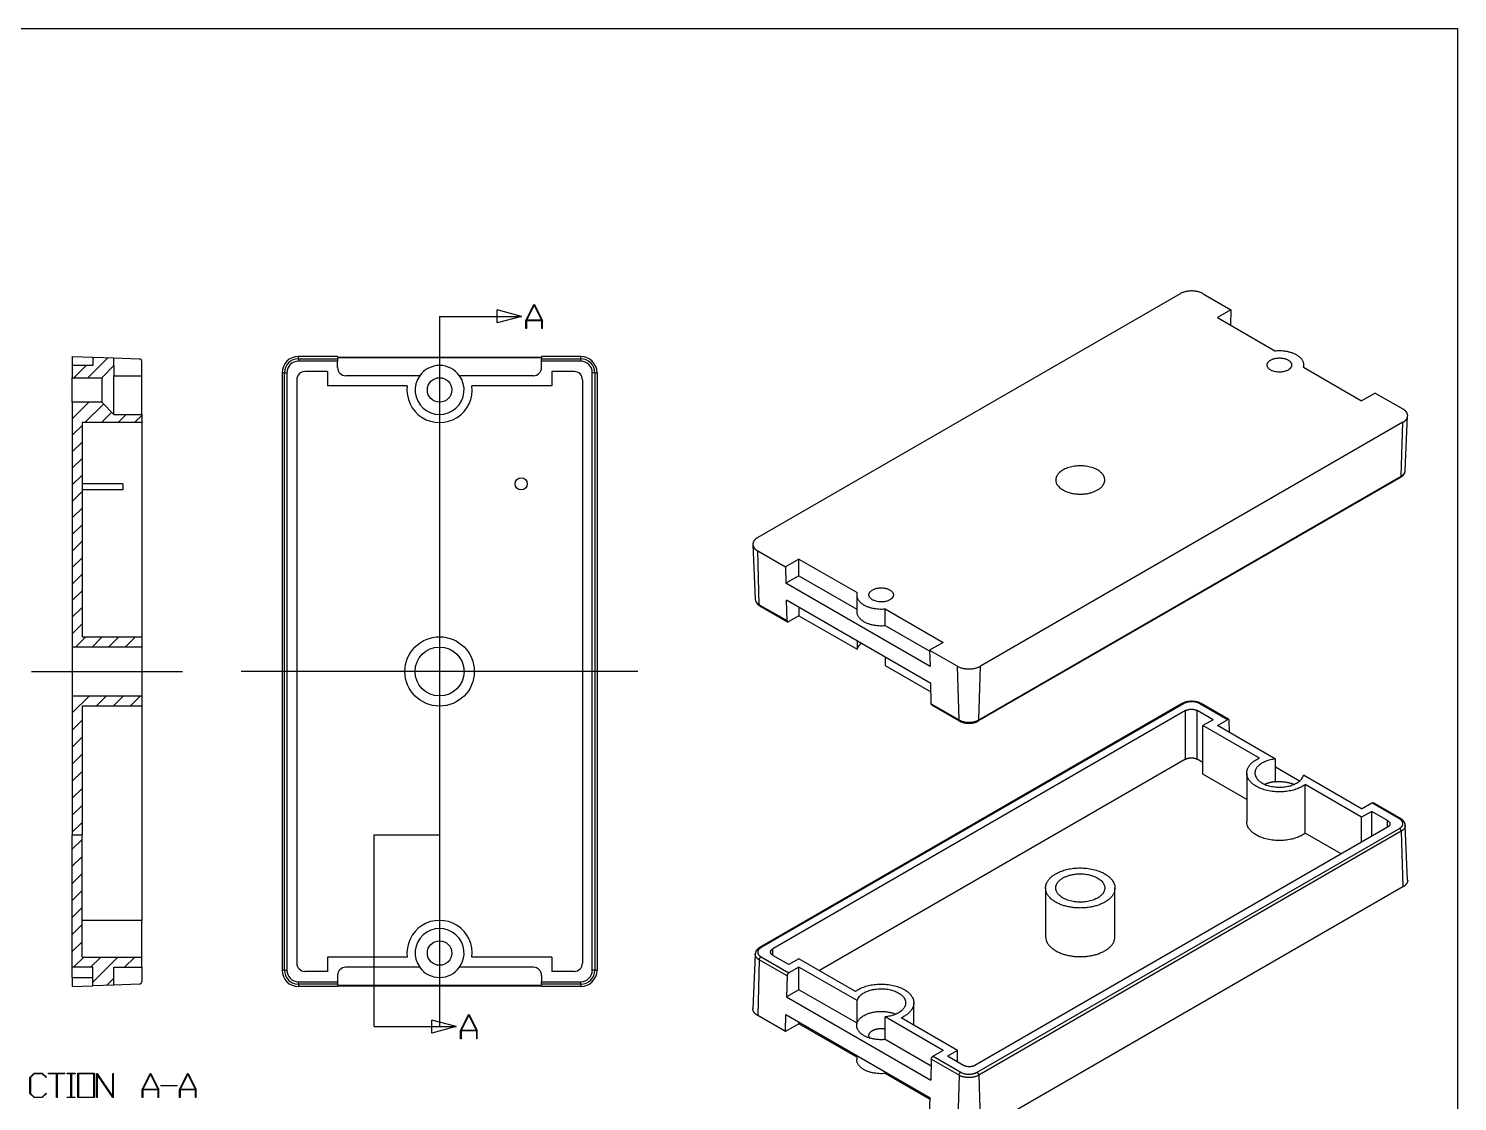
# Model space of a CAD drawing. Extents: x -440 to 140, y -99 to 99.
# Drawn here: x -335.4 to -160.3, y -32.7 to 98.8 of the extents above; entities that cross this region are included whole.
import ezdxf

# ---------------------------------------------------------------- set-up
doc = ezdxf.new("R2010")
doc.units = 0
doc.header["$MEASUREMENT"] = 0
doc.linetypes.add('dashed', pattern=[0])
doc.linetypes.add('solid', pattern=[0])
doc.layers.add('254', color=7, linetype='solid')

msp = doc.modelspace()

# ---------------------------------------------------------------- linework, layer by layer
at = {"layer": '254', "color": 0, "linetype": 'solid'}
for p, q in [((-439.7088, 98.784), (-160.2912, 98.784)), ((-160.2912, 98.784), (-160.2912, -98.784))]:
    msp.add_line(p, q, dxfattribs=at)
at = {"layer": '254', "color": 1, "linetype": 'solid'}
for p, q in [((-274.42877, 63.01796), (-273.44525, 64.98368)), ((-273.40546, 64.90938), (-274.34261, 63.03507)), ((-273.44525, 64.98368), (-273.36568, 64.98368)), ((-272.46831, 63.03507), (-273.40546, 64.90938)), ((-273.36568, 64.98368), (-272.38216, 63.01796)), ((-285, 63.5127), (-274.96024, 63.5127)), ((-277.96024, 62.70885), (-277.96024, 64.31654)), ((-274.96024, 63.5127), (-277.96024, 64.31654)), ((-274.96024, 63.5127), (-277.96024, 62.70885)), ((-272.46831, 63.03507), (-274.34261, 63.03507)), ((-274.42877, 62.02654), (-274.42877, 63.01796)), ((-274.35578, 62.02654), (-274.42877, 62.02654)), ((-272.45515, 62.97817), (-274.35578, 62.97817)), ((-274.35578, 62.97817), (-274.35578, 62.02654)), ((-272.45515, 62.02654), (-272.45515, 62.97817)), ((-272.38216, 62.02654), (-272.45515, 62.02654)), ((-272.38216, 62.02654), (-272.38216, 63.01796)), ((-285.96024, -24.31655), (-285.96024, -22.70885)), ((-282.96024, -23.5127), (-285.96024, -22.70885)), ((-282.42877, -24.00744), (-281.44525, -22.04171)), ((-281.40546, -22.11602), (-282.34261, -23.99032)), ((-281.44525, -22.04171), (-281.36568, -22.04171)), ((-280.46831, -23.99032), (-281.40546, -22.11602)), ((-281.36568, -22.04171), (-280.38216, -24.00744)), ((-293, -23.5127), (-282.96024, -23.5127)), ((-282.96024, -23.5127), (-285.96024, -24.31655)), ((-282.42877, -24.99886), (-282.42877, -24.00744)), ((-280.45515, -24.04722), (-282.35578, -24.04722)), ((-282.35578, -24.04722), (-282.35578, -24.99886)), ((-280.46831, -23.99032), (-282.34261, -23.99032)), ((-280.45515, -24.99886), (-280.45515, -24.04722)), ((-280.38216, -24.99886), (-280.38216, -24.00744)), ((-282.35578, -24.99886), (-282.42877, -24.99886)), ((-280.38216, -24.99886), (-280.45515, -24.99886)), ((-335.20642, -29.73483), (-334.69214, -29.22317)), ((-335.20642, -31.72761), (-335.20642, -29.73483)), ((-334.66157, -29.29441), (-335.13344, -29.76496)), ((-334.69214, -29.22317), (-333.6741, -29.22317)), ((-333.70598, -29.29441), (-334.66157, -29.29441)), ((-333.21276, -29.77286), (-333.70598, -29.29441)), ((-333.6741, -29.22317), (-333.1664, -29.72693)), ((-333.1664, -29.72693), (-333.21276, -29.77286)), ((-332.89916, -29.29484), (-332.89916, -29.22317)), ((-332.89916, -29.22317), (-330.92554, -29.22317)), ((-331.94884, -29.29484), (-332.89916, -29.29484)), ((-331.94884, -32.22317), (-331.94884, -29.29484)), ((-330.92554, -29.29484), (-331.87585, -29.29484)), ((-331.87585, -29.29484), (-331.87585, -32.22317)), ((-330.92554, -29.29484), (-330.92554, -29.22317)), ((-330.62773, -29.29441), (-330.62773, -29.22317)), ((-330.62773, -29.22317), (-329.64026, -29.22317)), ((-330.16245, -29.29441), (-330.62773, -29.29441)), ((-330.16245, -32.16671), (-330.16245, -29.29441)), ((-329.64026, -29.29441), (-330.10554, -29.29441)), ((-330.10554, -29.29441), (-330.10554, -32.16671)), ((-329.64026, -29.22317), (-329.64026, -29.29441)), ((-329.33499, -32.22317), (-329.33499, -29.22317)), ((-329.33499, -29.22317), (-327.28838, -29.22317)), ((-327.36137, -29.29792), (-329.26201, -29.29792)), ((-329.26201, -29.29792), (-329.26201, -32.20079)), ((-327.36137, -32.20079), (-327.36137, -29.29792)), ((-327.28838, -32.22317), (-327.28838, -29.22317)), ((-327.02071, -29.28212), (-326.94377, -29.26603)), ((-327.02071, -32.22317), (-327.02071, -29.28212)), ((-325.04972, -32.22317), (-326.94772, -29.37617)), ((-326.94772, -29.37617), (-326.94772, -32.22317)), ((-326.94377, -29.26603), (-325.04709, -32.12254)), ((-325.04709, -32.12254), (-325.04709, -29.26603)), ((-325.04709, -29.26603), (-324.9741, -29.26603)), ((-324.9741, -32.22317), (-324.9741, -29.26603)), ((-321.44928, -31.23175), (-320.46576, -29.26603)), ((-320.42597, -29.34033), (-321.36313, -31.21464)), ((-320.46576, -29.26603), (-320.38619, -29.26603)), ((-319.48882, -31.21464), (-320.42597, -29.34033)), ((-320.38619, -29.26603), (-319.40267, -31.23175)), ((-316.86357, -31.23175), (-315.88005, -29.26603)), ((-315.84026, -29.34033), (-316.77741, -31.21464)), ((-315.88005, -29.26603), (-315.80048, -29.26603)), ((-314.90311, -31.21464), (-315.84026, -29.34033)), ((-315.80048, -29.26603), (-314.81696, -31.23175)), ((-335.13344, -29.76496), (-335.13344, -31.69748)), ((-321.44928, -32.22317), (-321.44928, -31.23175)), ((-319.47566, -31.27154), (-321.37629, -31.27154)), ((-321.37629, -31.27154), (-321.37629, -32.22317)), ((-319.48882, -31.21464), (-321.36313, -31.21464)), ((-319.47566, -32.22317), (-319.47566, -31.27154)), ((-319.40267, -32.22317), (-319.40267, -31.23175)), ((-319.14202, -30.76603), (-319.14202, -30.72317)), ((-319.14202, -30.72317), (-317.16839, -30.72317)), ((-317.16839, -30.76603), (-319.14202, -30.76603)), ((-317.16839, -30.76603), (-317.16839, -30.72317)), ((-316.86357, -32.22317), (-316.86357, -31.23175)), ((-314.88994, -31.27154), (-316.79058, -31.27154)), ((-316.79058, -31.27154), (-316.79058, -32.22317)), ((-314.90311, -31.21464), (-316.77741, -31.21464)), ((-314.88994, -32.22317), (-314.88994, -31.27154)), ((-314.81696, -32.22317), (-314.81696, -31.23175)), ((-334.69214, -32.22317), (-335.20642, -31.72761)), ((-335.13344, -31.69748), (-334.66157, -32.16671)), ((-333.6741, -32.22317), (-334.69214, -32.22317)), ((-334.66157, -32.16671), (-333.70598, -32.16671)), ((-333.70598, -32.16671), (-333.21276, -31.68958)), ((-333.1664, -31.73551), (-333.6741, -32.22317)), ((-333.1664, -31.73551), (-333.21276, -31.68958)), ((-331.87585, -32.22317), (-331.94884, -32.22317)), ((-330.62773, -32.22317), (-330.62773, -32.16671)), ((-330.62773, -32.16671), (-330.16245, -32.16671)), ((-329.64026, -32.22317), (-330.62773, -32.22317)), ((-330.10554, -32.16671), (-329.64026, -32.16671)), ((-329.64026, -32.22317), (-329.64026, -32.16671)), ((-327.28838, -32.22317), (-329.33499, -32.22317)), ((-327.36137, -32.20079), (-329.26201, -32.20079)), ((-326.94772, -32.22317), (-327.02071, -32.22317)), ((-324.9741, -32.22317), (-325.04972, -32.22317)), ((-321.37629, -32.22317), (-321.44928, -32.22317)), ((-319.40267, -32.22317), (-319.47566, -32.22317)), ((-316.79058, -32.22317), (-316.86357, -32.22317)), ((-314.81696, -32.22317), (-314.88994, -32.22317))]:
    msp.add_line(p, q, dxfattribs=at)
at = {"layer": '254', "color": 3, "linetype": 'solid'}
for p, q in [((-194.26705, 66.29119), (-246.02727, 36.40742)), ((-191.43863, 66.29119), (-188.04451, 64.3316)), ((-188.04451, 64.3316), (-189.70621, 63.37221)), ((-189.70621, 63.37221), (-182.59039, 59.26389)), ((-188.04451, 64.3316), (-188.10058, 62.4452)), ((-330, 58.6), (-330, 57.5)), ((-330, 58.6), (-327.5, 58.5127)), ((-327.5, 58.5127), (-327.5, 57.5)), ((-327.5, 58.5127), (-324.9, 58.4219)), ((-324.9, 58.4219), (-321.78953, 58.31328)), ((-324.9, 57.5), (-324.9, 58.4219)), ((-321.5, 56.25), (-321.5, 58.01347)), ((-297.5, 58.6), (-302.3, 58.6)), ((-302.3, 58.31328), (-302.3, 58.6)), ((-302.3, 58.31328), (-297.5, 58.31328)), ((-302.3, 58.31328), (-302.3, 58.01347)), ((-297.5, 58.01347), (-302.3, 58.01347)), ((-297.5, 58.6), (-297.5, 58.5127)), ((-297.5, 58.5127), (-272.5, 58.5127)), ((-297.5, 58.4219), (-297.5, 58.31328)), ((-272.5, 58.4219), (-297.5, 58.4219)), ((-297.5, 58.31328), (-297.5, 58.01347)), ((-297.5, 57.25), (-297.5, 58.01347)), ((-267.7, 58.6), (-272.5, 58.6)), ((-272.5, 58.6), (-272.5, 58.5127)), ((-272.5, 58.4219), (-272.5, 58.31328)), ((-272.5, 58.01347), (-272.5, 58.31328)), ((-272.5, 58.31328), (-267.7, 58.31328)), ((-272.5, 57.25), (-272.5, 58.01347)), ((-267.7, 58.01347), (-272.5, 58.01347)), ((-267.7, 58.31328), (-267.7, 58.6)), ((-267.7, 58.31328), (-267.7, 58.6)), ((-267.7, 58.31328), (-267.7, 58.01347)), ((-330, 57.5), (-330, 56)), ((-327.5, 57.5), (-330, 57.5)), ((-324.9, 57.5), (-326.4, 56)), ((-324.9, 57.5), (-324.9, 56.25)), ((-324.9, 56.25), (-321.5, 56.25)), ((-324.9, 51.5), (-324.9, 56.25)), ((-321.5, 51.5), (-321.5, 56.25)), ((-304.3, 56.6), (-304.3, -16.6)), ((-304.01328, 56.6), (-304.3, 56.6)), ((-304.01328, 56.6), (-304.3, 56.6)), ((-304.01328, -16.6), (-304.01328, 56.6)), ((-304.01328, 56.6), (-303.71347, 56.6)), ((-303.71347, 56.6), (-303.71347, -16.6)), ((-298.75, 56.75), (-301.5, 56.75)), ((-298.75, 56.75), (-298.75, 55)), ((-287.4367, 56.25), (-296.5, 56.25)), ((-273.5, 56.25), (-282.5633, 56.25)), ((-271.25, 56.75), (-271.25, 55)), ((-268.5, 56.75), (-271.25, 56.75)), ((-266.28653, -16.6), (-266.28653, 56.6)), ((-265.98672, 56.6), (-266.28653, 56.6)), ((-265.98672, 56.6), (-265.7, 56.6)), ((-265.98672, 56.6), (-265.98672, -16.6)), ((-265.7, 56.6), (-265.7, -16.6)), ((-179.14437, 57.27433), (-172.02854, 53.16601)), ((-179.10482, 57.25149), (-179.10482, 57.55468)), ((-330, 53), (-330, 56)), ((-330, 56), (-326.4, 56)), ((-326.4, 56), (-326.4, 53)), ((-302.5, 55.75), (-302.5, -15.75)), ((-288.96863, 55), (-298.75, 55)), ((-271.25, 55), (-281.03137, 55)), ((-267.5, 55.75), (-267.5, -15.75)), ((-330, 53), (-330, 23)), ((-326.4, 53), (-330, 53)), ((-326.4, 53), (-324.9, 51.5)), ((-170.36684, 54.12539), (-172.02854, 53.16601)), ((-170.36684, 54.12539), (-166.97273, 52.1658)), ((-324.9, 51.5), (-321.5, 51.5)), ((-321.5, 51.5), (-321.5, 50.5)), ((-166.67418, 44.62106), (-166.38755, 51.32079)), ((-328.8, 50.5), (-328.8, 24.25)), ((-321.5, 50.5), (-328.8, 50.5)), ((-321.5, 50.5), (-321.5, 24.25)), ((-166.97273, 50.53281), (-218.73295, 20.64903)), ((-167.17547, 43.94604), (-166.97273, 50.53281)), ((-167.17547, 43.94604), (-166.97273, 50.53281)), ((-218.99769, 13.9334), (-167.23747, 43.81718)), ((-218.93569, 14.06226), (-167.17547, 43.94604)), ((-166.67771, 44.57334), (-166.67421, 44.62047)), ((-323.8, 43), (-328.8, 43)), ((-323.8, 42.25), (-328.8, 42.25)), ((-323.8, 43), (-323.8, 42.25)), ((-246.61245, 35.56241), (-246.32582, 28.86267)), ((-245.82453, 28.18765), (-246.02727, 34.77442)), ((-246.02727, 34.77442), (-242.63316, 32.81483)), ((-240.97146, 33.77421), (-242.63316, 32.81483)), ((-240.97146, 31.73297), (-240.97146, 33.77421)), ((-240.97146, 33.77421), (-233.85563, 29.66589)), ((-242.63316, 32.81483), (-242.57142, 30.80923)), ((-240.97146, 31.73297), (-242.57142, 30.80923)), ((-240.97146, 31.73297), (-233.89518, 27.64748)), ((-224.89376, 20.60302), (-242.57142, 30.80923)), ((-246.3258, 28.86223), (-246.32527, 28.85172)), ((-245.82453, 28.18765), (-242.43042, 26.22806)), ((-245.76253, 28.05879), (-242.36841, 26.0992)), ((-242.43042, 26.22806), (-242.50722, 28.7234)), ((-224.82955, 18.5172), (-242.50722, 28.7234)), ((-233.89518, 29.38554), (-233.89518, 27.3443)), ((-240.97146, 26.83399), (-242.21841, 26.11406)), ((-240.97146, 27.83673), (-240.97146, 26.83399)), ((-240.97146, 26.83399), (-233.85563, 22.72567)), ((-230.40961, 25.63509), (-230.40961, 27.67633)), ((-230.40961, 27.67633), (-223.29379, 23.56801)), ((-230.40961, 25.63509), (-224.95165, 22.48393)), ((-330, 23), (-330, 17)), ((-321.5, 23), (-330, 23)), ((-328.8, 24.25), (-321.5, 24.25)), ((-321.5, 24.25), (-321.5, 23)), ((-321.5, 23), (-321.5, 17)), ((-233.85563, 23.7284), (-233.85563, 22.72567)), ((-233.85563, 23.7284), (-233.85563, 22.72567)), ((-223.29379, 23.56801), (-224.95549, 22.60862)), ((-230.40961, 21.73885), (-230.40961, 20.73611)), ((-224.95549, 22.60862), (-224.89376, 20.60302)), ((-224.95549, 22.60862), (-221.56137, 20.64903)), ((-230.40961, 20.73611), (-224.79813, 17.49632)), ((-221.35864, 14.06226), (-221.56137, 20.64903)), ((-221.35864, 14.06226), (-221.56137, 20.64903)), ((-218.93569, 14.06226), (-218.73295, 20.64903)), ((-224.75275, 16.02185), (-224.82955, 18.5172)), ((-330, 17), (-330, 0)), ((-330, 17), (-321.5, 17)), ((-321.5, 17), (-321.5, 15.75)), ((-194.00231, 16.0666), (-245.76253, -13.81718)), ((-193.85231, 16.05174), (-245.61253, -13.83204)), ((-224.75275, 16.02185), (-221.35864, 14.06226)), ((-224.69075, 15.89299), (-221.29663, 13.9334)), ((-188.45925, 14.09215), (-191.85337, 16.05174)), ((-188.30925, 14.10701), (-191.70337, 16.0666)), ((-328.8, 15.75), (-328.8, 0)), ((-321.5, 15.75), (-328.8, 15.75)), ((-321.5, 15.75), (-321.5, -10.5)), ((-193.5953, 15.20933), (-244.15344, -13.98042)), ((-193.5953, 9.24891), (-193.5953, 15.20933)), ((-192.18109, 9.24891), (-192.18109, 15.20933)), ((-192.18109, 9.24891), (-192.18109, 15.20933)), ((-190.23654, 14.08665), (-192.18109, 15.20933)), ((-190.23654, 14.08665), (-191.47398, 13.37221)), ((-189.70621, 13.37221), (-188.45925, 14.09215)), ((-191.47398, 7.41179), (-191.47398, 13.37221)), ((-184.55751, 9.37899), (-191.47398, 13.37221)), ((-182.59039, 9.26389), (-189.70621, 13.37221)), ((-188.20187, 12.50368), (-188.24725, 13.97815)), ((-193.5953, 9.24891), (-238.46123, -16.65445)), ((-191.47398, 8.84066), (-192.18109, 9.24891)), ((-182.59039, 6.4878), (-182.59039, 9.26389)), ((-182.59039, 6.4878), (-182.59039, 9.26389)), ((-186.10482, 4.3119), (-191.47398, 7.41179)), ((-186.10482, 7.55468), (-186.10482, 1.59425)), ((-179.6468, 6.56167), (-182.59039, 8.26115)), ((-172.02854, 3.16601), (-179.14437, 7.27433)), ((-178.94502, 0.17819), (-178.94502, 6.13862)), ((-172.02854, 2.14539), (-178.94502, 6.13862)), ((-172.02854, 3.16601), (-170.78159, 3.88594)), ((-167.38747, 1.92635), (-170.78159, 3.88594)), ((-167.23747, 1.94121), (-170.63159, 3.9008)), ((-170.79111, 2.85982), (-172.02854, 2.14539)), ((-172.02854, -0.91648), (-172.02854, 2.14539)), ((-170.79111, -0.20204), (-170.79111, 2.85982)), ((-168.84656, 1.73714), (-170.79111, 2.85982)), ((-330, 0), (-328.8, 0)), ((-330, -16.25), (-330, 0)), ((-328.8, -15), (-328.8, 0)), ((-168.84656, 0.92064), (-219.4047, -28.26911)), ((-219.14769, -29.11152), (-167.38747, 0.77226)), ((-167.17547, 0.41346), (-218.93569, -29.47032)), ((-174.53877, -2.36576), (-178.94502, 0.17819)), ((-168.84656, 0.92064), (-168.84656, 1.73714)), ((-167.17547, 0.41346), (-166.97273, -6.40742)), ((-166.38755, -5.56241), (-166.67418, 1.13733)), ((-166.97273, -6.40742), (-218.73295, -36.29119)), ((-210.75, -6.52989), (-210.75, -12.49031)), ((-202.25, -12.49031), (-202.25, -6.52989)), ((-321.5, -10.5), (-328.8, -10.5)), ((-321.5, -15), (-321.5, -10.5)), ((-244.15344, -14.79692), (-244.15344, -13.98042)), ((-244.15344, -14.79692), (-244.15344, -13.98042)), ((-328.8, -15), (-321.5, -15)), ((-321.5, -16.25), (-321.5, -15)), ((-298.75, -15), (-298.75, -16.75)), ((-288.96863, -15), (-298.75, -15)), ((-271.25, -15), (-281.03137, -15)), ((-271.25, -15), (-271.25, -16.75)), ((-246.32582, -14.62106), (-246.61245, -21.32079)), ((-245.82453, -15.34493), (-246.02727, -22.1658)), ((-242.43042, -17.30452), (-245.82453, -15.34493)), ((-245.61253, -14.98613), (-242.21841, -16.94572)), ((-242.20889, -15.9196), (-244.15344, -14.79692)), ((-240.97146, -15.20517), (-242.20889, -15.9196)), ((-234.05498, -19.19839), (-240.97146, -15.20517)), ((-330, -17.5), (-330, -16.25)), ((-327.5, -16.25), (-330, -16.25)), ((-330, -17.5), (-330, -18.6)), ((-330, -17.5), (-327.5, -17.5)), ((-327.5, -18.5127), (-327.5, -16.25)), ((-324.9, -18.4219), (-324.9, -16.25)), ((-324.9, -16.25), (-321.5, -16.25)), ((-321.5, -16.25), (-321.5, -18.01347)), ((-304.01328, -16.6), (-304.3, -16.6)), ((-304.01328, -16.6), (-303.71347, -16.6)), ((-298.75, -16.75), (-301.5, -16.75)), ((-297.5, -17.25), (-297.5, -18.01347)), ((-287.4367, -16.25), (-296.5, -16.25)), ((-273.5, -16.25), (-282.5633, -16.25)), ((-272.5, -17.25), (-272.5, -18.01347)), ((-268.5, -16.75), (-271.25, -16.75)), ((-265.98672, -16.6), (-266.28653, -16.6)), ((-265.98672, -16.6), (-265.7, -16.6)), ((-265.98672, -16.6), (-265.7, -16.6)), ((-242.43042, -17.30452), (-242.50722, -19.88855)), ((-240.97146, -16.22579), (-242.21841, -16.94572)), ((-240.97146, -19.00187), (-240.97146, -16.22579)), ((-233.85563, -20.33411), (-240.97146, -16.22579)), ((-330, -18.6), (-327.5, -18.5127)), ((-324.9, -18.4219), (-327.5, -18.5127)), ((-321.78953, -18.31328), (-324.9, -18.4219)), ((-302.3, -18.01347), (-297.5, -18.01347)), ((-302.3, -18.31328), (-302.3, -18.01347)), ((-302.3, -18.31328), (-302.3, -18.6)), ((-302.3, -18.31328), (-302.3, -18.6)), ((-297.5, -18.31328), (-302.3, -18.31328)), ((-297.5, -18.6), (-302.3, -18.6)), ((-297.5, -18.01347), (-297.5, -18.31328)), ((-297.5, -18.31328), (-297.5, -18.4219)), ((-297.5, -18.4219), (-272.5, -18.4219)), ((-297.5, -18.6), (-297.5, -18.5127)), ((-297.5, -18.5127), (-272.5, -18.5127)), ((-272.5, -18.31328), (-272.5, -18.01347)), ((-272.5, -18.01347), (-267.7, -18.01347)), ((-272.5, -18.31328), (-272.5, -18.4219)), ((-267.7, -18.31328), (-272.5, -18.31328)), ((-272.5, -18.6), (-272.5, -18.5127)), ((-267.7, -18.6), (-272.5, -18.6)), ((-267.7, -18.31328), (-267.7, -18.01347)), ((-267.7, -18.31328), (-267.7, -18.6)), ((-240.97146, -19.00187), (-242.50722, -19.88855)), ((-233.85563, -23.1102), (-240.97146, -19.00187)), ((-242.50722, -19.88855), (-224.82955, -30.09476)), ((-233.85563, -23.1102), (-233.85563, -20.33411)), ((-226.89518, -23.3321), (-226.89518, -20.61446)), ((-242.63316, -24.12539), (-246.02727, -22.1658)), ((-242.63316, -24.12539), (-242.57142, -22.04851)), ((-242.57142, -22.04851), (-224.89376, -32.25472)), ((-230.40961, -25.09976), (-230.40961, -22.32367)), ((-223.29379, -26.43199), (-230.40961, -22.32367)), ((-221.52602, -26.43199), (-228.44249, -22.43876)), ((-240.97146, -23.16601), (-242.63316, -24.12539)), ((-240.97146, -22.97225), (-240.97146, -23.16601)), ((-233.89518, -27.25149), (-240.97146, -23.16601)), ((-224.77773, -28.35132), (-230.40961, -25.09976)), ((-233.89518, -27.05774), (-233.89518, -27.55468)), ((-224.75275, -27.51073), (-224.82955, -30.09476)), ((-221.35864, -29.47032), (-224.75275, -27.51073)), ((-223.29379, -26.43199), (-224.54075, -27.15193)), ((-224.54075, -27.15193), (-221.14663, -29.11152)), ((-221.52602, -26.43199), (-222.76346, -27.14643)), ((-220.81891, -28.26911), (-222.76346, -27.14643)), ((-221.52602, -27.86086), (-221.52602, -26.43199)), ((-230.40961, -29.07013), (-230.40961, -29.26389)), ((-230.40961, -29.07013), (-230.40961, -29.26389)), ((-224.89942, -32.4452), (-230.40961, -29.26389)), ((-221.35864, -29.47032), (-221.56137, -36.29119)), ((-218.93569, -29.47032), (-218.73295, -36.29119)), ((-218.93569, -29.47032), (-218.73295, -36.29119)), ((-224.95549, -34.3316), (-224.89376, -32.25472))]:
    msp.add_line(p, q, dxfattribs=at)
at = {"layer": '254', "color": 1, "linetype": 'dashed'}
for p, q in [((-285, 63.5127), (-285, -23.5127)), ((-335, 20), (-316.5, 20)), ((-260.7, 20), (-309.3, 20)), ((-293, -23.5127), (-293, 0)), ((-293, 0), (-285, 0))]:
    msp.add_line(p, q, dxfattribs=at)
at = {"layer": '254', "color": 6, "linetype": 'solid'}
for p, q in [((-328.10002, 56), (-325.65186, 58.44816)), ((-327.5, 58.29998), (-327.29446, 58.50552)), ((-330, 57.49993), (-329.99993, 57.5)), ((-329.79998, 56), (-328.29998, 57.5)), ((-326.40007, 56), (-324.9, 57.50007)), ((-330, 52.99993), (-329.99993, 53)), ((-330, 50.97362), (-327.97362, 53)), ((-328.44731, 50.5), (-326.17366, 52.77366)), ((-326.421, 50.5), (-325.1605, 51.7605)), ((-324.3947, 50.5), (-323.3947, 51.5)), ((-322.36839, 50.5), (-321.5, 51.36839)), ((-330, 48.94731), (-328.8, 50.14731)), ((-330, 46.921), (-328.8, 48.121)), ((-330, 44.8947), (-328.8, 46.0947)), ((-330, 42.86839), (-328.8, 44.06839)), ((-330, 40.84208), (-328.8, 42.04208)), ((-330, 38.81577), (-328.8, 40.01577)), ((-330, 36.78946), (-328.8, 37.98946)), ((-330, 34.76315), (-328.8, 35.96315)), ((-330, 32.73685), (-328.8, 33.93685)), ((-330, 30.71054), (-328.8, 31.91054)), ((-330, 28.68423), (-328.8, 29.88423)), ((-330, 26.65792), (-328.8, 27.85792)), ((-330, 24.63161), (-328.8, 25.83161)), ((-329.6053, 23), (-328.3553, 24.25)), ((-327.579, 23), (-326.329, 24.25)), ((-325.55269, 23), (-324.30269, 24.25)), ((-323.52638, 23), (-322.27638, 24.25)), ((-321.50007, 23), (-321.5, 23.00007)), ((-330, 16.99993), (-329.99993, 17)), ((-330, 14.91244), (-327.91244, 17)), ((-327.07494, 15.75), (-325.82494, 17)), ((-324.98745, 15.75), (-323.73745, 17)), ((-322.89996, 15.75), (-321.64996, 17)), ((-330, 12.82494), (-328.8, 14.02494)), ((-330, 10.73745), (-328.8, 11.93745)), ((-330, 8.64996), (-328.8, 9.84996)), ((-330, 6.56246), (-328.8, 7.76246)), ((-330, 4.47497), (-328.8, 5.67497)), ((-330, 2.38748), (-328.8, 3.58748)), ((-330, 0.29999), (-328.8, 1.49999)), ((-330, -1.78751), (-328.8, -0.58751)), ((-330, -3.875), (-328.8, -2.675)), ((-330, -5.96249), (-328.8, -4.76249)), ((-330, -8.04999), (-328.8, -6.84999)), ((-330, -10.13748), (-328.8, -8.93748)), ((-330, -12.22497), (-328.8, -11.02497)), ((-330, -14.31246), (-328.8, -13.11246)), ((-329.85004, -16.25), (-328.60004, -15)), ((-327.76255, -16.25), (-326.51255, -15)), ((-327.5, -18.07494), (-324.42506, -15)), ((-323.58756, -16.25), (-322.33756, -15)), ((-321.50007, -16.25), (-321.5, -16.24993)), ((-325.79057, -18.453), (-324.9, -17.56244))]:
    msp.add_line(p, q, dxfattribs=at)
at = {"layer": '254', "color": 3, "linetype": 'solid'}
for centre, radius in [((-285, 54.5), 1.5), ((-275, 43), 0.75), ((-285, 20), 4.25), ((-285, 20), 3), ((-285, -14.5), 1.5)]:
    msp.add_circle(centre, radius, dxfattribs=at)
for centre, radius, start, end in [((-321.8, 58.01347), 0.3, 0, 88), ((-302.3, 56.6), 2, 90, 180), ((-302.3, 56.6), 1.71328, 90, 180), ((-302.3, 56.6), 1.41347, 90, 180), ((-267.7, 56.6), 2, 0, 90), ((-267.7, 56.6), 1.71328, 0, 90), ((-267.7, 56.6), 1.41347, 0, 90), ((-301.5, 55.75), 1, 90, 180), ((-296.5, 57.25), 1, 180, 270), ((-285, 54.5), 3, 144.3146653, 395.6853347), ((-285, 54.5), 3, 35.6853347, 144.3146653), ((-273.5, 57.25), 1, 270, 360), ((-268.5, 55.75), 1, 0, 90), ((-285, 54.5), 4, 172.8192442, 367.1807558), ((-285, -14.5), 4, 352.8192442, 547.1807558), ((-285, -14.5), 3, 324.3146653, 575.6853347), ((-301.5, -15.75), 1, 180, 270), ((-268.5, -15.75), 1, 270, 360), ((-302.3, -16.6), 2, 180, 270), ((-302.3, -16.6), 1.71328, 180, 270), ((-302.3, -16.6), 1.41347, 180, 270), ((-296.5, -17.25), 1, 90, 180), ((-285, -14.5), 3, 215.6853347, 324.3146653), ((-273.5, -17.25), 1, 0, 90), ((-267.7, -16.6), 2, 270, 360), ((-267.7, -16.6), 1.41347, 270, 360), ((-267.7, -16.6), 1.71328, 270, 360), ((-321.8, -18.01347), 0.3, 272, 360)]:
    msp.add_arc(centre, radius, start, end, dxfattribs=at)
for points, weights in [([(-191.43863, 66.29119), (-192.85284, 67.10769), (-194.26705, 66.29119)], [1, 0.7071067812, 1]), ([(-179.10482, 57.55468), (-179.10482, 59.59396), (-182.59039, 59.26389)], [1, 0.6473575484, 1]), ([(-181.04416, 56.9423), (-183.60482, 55.46391), (-183.60482, 57.55468)], [1, 0.3826834324, 1]), ([(-180.60482, 57.55468), (-180.60482, 57.19596), (-181.04416, 56.9423)], [1, 0.9238795325, 1]), ([(-179.14437, 57.27433), (-179.10482, 57.41357), (-179.10482, 57.55468)], [1, 0.9966981289, 1]), ([(-166.38755, 51.32079), (-166.36638, 51.81572), (-166.97273, 52.1658)], [1, 0.9190839982, 1]), ([(-166.97273, 50.53281), (-166.4073, 50.85926), (-166.38755, 51.32079)], [1, 0.9285342107, 1]), ([(-167.17547, 43.94604), (-167.17839, 43.85129), (-167.23747, 43.81718)], [1, 0.930417568, 1]), ([(-167.17547, 43.94604), (-166.6911, 44.22569), (-166.67418, 44.62106)], [1, 0.9285342107, 1]), ([(-209.5, 43.47011), (-209.5, 39.28857), (-204.37868, 42.24537)], [1, 0.3826834324, 1]), ([(-204.37868, 42.24537), (-203.5, 42.75267), (-203.5, 43.47011)], [1, 0.9238795325, 1]), ([(-246.02727, 36.40742), (-246.63362, 36.05734), (-246.61245, 35.56241)], [1, 0.9190839982, 1]), ([(-246.61245, 35.56241), (-246.5927, 35.10087), (-246.02727, 34.77442)], [1, 0.9285342107, 1]), ([(-246.32582, 28.86267), (-246.3089, 28.46731), (-245.82453, 28.18765)], [1, 0.9285342107, 1]), ([(-245.82453, 28.18765), (-245.82161, 28.09291), (-245.76253, 28.05879)], [1, 0.930417568, 1]), ([(-233.85563, 29.66589), (-233.89518, 29.52665), (-233.89518, 29.38554)], [1, 0.9966981289, 1]), ([(-233.89518, 29.38554), (-233.89518, 27.34626), (-230.40961, 27.67633)], [1, 0.6473575484, 1]), ([(-229.83452, 28.77317), (-232.39518, 27.29477), (-232.39518, 29.38554)], [1, 0.3826834324, 1]), ([(-229.39518, 29.38554), (-229.39518, 29.02682), (-229.83452, 28.77317)], [1, 0.9238795325, 1]), ([(-233.89518, 27.3443), (-233.89518, 25.30502), (-230.40961, 25.63509)], [1, 0.6473575484, 1]), ([(-242.43042, 26.22806), (-242.4275, 26.13332), (-242.36841, 26.0992)], [1, 0.930417568, 1]), ([(-242.36841, 26.0992), (-242.30628, 26.06333), (-242.21841, 26.11406)], [1, 0.9238795325, 1]), ([(-233.3532, 23.43833), (-233.74501, 23.11504), (-233.85563, 22.72567)], [1, 0.9750201834, 1]), ([(-221.56137, 20.64903), (-220.14716, 19.83253), (-218.73295, 20.64903)], [1, 0.7071067812, 1]), ([(-224.69075, 15.89299), (-224.74983, 15.92711), (-224.75275, 16.02185)], [1, 0.930417568, 1]), ([(-194.00231, 16.0666), (-193.94018, 16.10247), (-193.85231, 16.05174)], [1, 0.9238795325, 1]), ([(-191.85337, 16.05174), (-192.85284, 16.62878), (-193.85231, 16.05174)], [1, 0.7071067812, 1]), ([(-191.70337, 16.0666), (-191.7655, 16.10247), (-191.85337, 16.05174)], [1, 0.9238795325, 1]), ([(-221.35864, 14.06226), (-221.35572, 13.96752), (-221.29663, 13.9334)], [1, 0.9304165117, 1]), ([(-221.35864, 14.06226), (-220.14716, 13.36282), (-218.93569, 14.06226)], [1, 0.7071067812, 1]), ([(-218.93569, 14.06226), (-218.9386, 13.96752), (-218.99769, 13.9334)], [1, 0.9304172922, 1]), ([(-193.5953, 15.20933), (-192.88819, 15.61758), (-192.18109, 15.20933)], [1, 0.7071067812, 1]), ([(-188.30925, 14.10701), (-188.37139, 14.14288), (-188.45925, 14.09215)], [1, 0.9238795325, 1]), ([(-188.24725, 13.97815), (-188.25017, 14.07289), (-188.30925, 14.10701)], [1, 0.930417568, 1]), ([(-193.5953, 9.24891), (-192.88819, 9.65716), (-192.18109, 9.24891)], [1, 0.7071067812, 1]), ([(-186.10482, 7.55468), (-186.10482, 8.68556), (-184.55751, 9.37899)], [1, 0.8981014454, 1]), ([(-182.59039, 9.26389), (-185.10482, 9.02578), (-185.10482, 7.55468)], [1, 0.7621864631, 1]), ([(-178.94502, 6.13862), (-186.10482, 0.81316), (-186.10482, 7.55468)], [1, 0.3240762968, 1]), ([(-185.10482, 7.55468), (-185.10482, -13.70654), (-179.14437, 7.27433)], [1, 0.0811963042, 1]), ([(-182.59039, 6.4878), (-183.31268, 6.4194), (-183.89925, 6.16663)], [1, 0.9715025711, 1]), ([(-182.59039, 6.4878), (-181.33217, 6.60695), (-180.31038, 6.16663)], [1, 0.9203279841, 1]), ([(-170.78159, 3.88594), (-170.69372, 3.93667), (-170.63159, 3.9008)], [1, 0.9238795325, 1]), ([(-167.23747, 1.94121), (-167.2996, 1.97708), (-167.38747, 1.92635)], [1, 0.9238791878, 1]), ([(-167.38747, 0.77226), (-166.388, 1.3493), (-167.38747, 1.92635)], [1, 0.7071067812, 1]), ([(-178.94502, 0.17819), (-186.10482, -5.14726), (-186.10482, 1.59425)], [1, 0.3240762968, 1]), ([(-168.84656, 1.73714), (-168.55367, 1.56804), (-168.55367, 1.32889)], [1, 0.9238795325, 1]), ([(-168.55367, 1.32889), (-168.55367, 1.08974), (-168.84656, 0.92064)], [1, 0.9238795325, 1]), ([(-167.17547, 0.41346), (-167.18262, 0.65398), (-167.38747, 0.77226)], [1, 0.7193398003, 1]), ([(-166.67419, 1.13742), (-166.65597, 0.71339), (-167.17547, 0.41346)], [1, 0.9190647985, 1]), ([(-210.75, -6.52989), (-210.75, -5.51352), (-209.5052, -4.79483)], [1, 0.9238795325, 1]), ([(-209.5052, -4.79483), (-202.25, -0.60604), (-202.25, -6.52989)], [1, 0.3826834324, 1]), ([(-208.62132, -5.30514), (-203.5, -2.34835), (-203.5, -6.52989)], [1, 0.3826834324, 1]), ([(-209.5, -6.52989), (-209.5, -5.81245), (-208.62132, -5.30514)], [1, 0.9238795325, 1]), ([(-166.38755, -5.56241), (-166.36638, -6.05734), (-166.97273, -6.40742)], [1, 0.9190839982, 1]), ([(-245.61253, -13.83204), (-246.612, -14.40908), (-245.61253, -14.98613)], [1, 0.7071067812, 1]), ([(-245.76253, -13.81718), (-245.7004, -13.78131), (-245.61253, -13.83204)], [1, 0.9238789707, 1]), ([(-244.44633, -14.38867), (-244.44633, -14.14952), (-244.15344, -13.98042)], [1, 0.9238795325, 1]), ([(-245.82453, -15.34493), (-246.34403, -15.04499), (-246.32581, -14.62095)], [1, 0.9190629131, 1]), ([(-245.82453, -15.34493), (-245.81738, -15.1044), (-245.61253, -14.98613)], [1, 0.7193398003, 1]), ([(-244.15344, -14.79692), (-244.44633, -14.62782), (-244.44633, -14.38867)], [1, 0.9238795325, 1]), ([(-242.21841, -16.94572), (-242.42327, -17.06399), (-242.43042, -17.30452)], [1, 0.7193398003, 1]), ([(-234.05498, -19.19839), (-226.89518, -13.87294), (-226.89518, -20.61446)], [1, 0.3240762968, 1]), ([(-233.85563, -20.33411), (-227.89518, 0.64676), (-227.89518, -20.61446)], [1, 0.0811963042, 1]), ([(-227.89518, -20.61446), (-227.89518, -22.08556), (-230.40961, -22.32367)], [1, 0.7621864631, 1]), ([(-226.89518, -20.61446), (-226.89518, -21.74534), (-228.44249, -22.43876)], [1, 0.8981014454, 1]), ([(-246.02727, -22.1658), (-246.63362, -21.81572), (-246.61245, -21.32079)], [1, 0.9190839982, 1]), ([(-233.85563, -23.1102), (-233.05665, -20.2978), (-229.10075, -22.0025)], [1, 0.5193512316, 1]), ([(-233.0165, -24.61529), (-234.10472, -23.98701), (-233.85563, -23.1102)], [1, 0.889756521, 1]), ([(-232.39518, -24.61529), (-232.39518, -24.25657), (-231.95584, -24.00292)], [1, 0.9238795325, 1]), ([(-231.95584, -24.00292), (-231.29452, -23.6211), (-230.40961, -23.79589)], [1, 0.848567428, 1]), ([(-230.40961, -25.09976), (-231.92829, -25.24357), (-233.0165, -24.61529)], [1, 0.889756521, 1]), ([(-232.29831, -24.92148), (-232.39518, -24.77349), (-232.39518, -24.61529)], [1, 0.9837210851, 1]), ([(-230.40961, -29.26389), (-233.89518, -29.59396), (-233.89518, -27.55468)], [1, 0.6473575484, 1]), ([(-224.75275, -27.51073), (-224.7456, -27.2702), (-224.54075, -27.15193)], [1, 0.7193398003, 1]), ([(-221.35864, -29.47032), (-221.35149, -29.22979), (-221.14663, -29.11152)], [1, 0.7193398003, 1]), ([(-218.93569, -29.47032), (-220.14716, -30.16976), (-221.35864, -29.47032)], [1, 0.7071067812, 1]), ([(-221.14663, -29.11152), (-220.14716, -29.68856), (-219.14769, -29.11152)], [1, 0.7071067812, 1]), ([(-219.4047, -28.26911), (-220.11181, -28.67736), (-220.81891, -28.26911)], [1, 0.7071067812, 1]), ([(-218.93569, -29.47032), (-218.94284, -29.22979), (-219.14769, -29.11152)], [1, 0.7193398003, 1])]:
    msp.add_rational_spline(points, weights, degree=2, dxfattribs=at)
for points in [[(-183.60482, 57.55468), (-183.60482, 58.4207), (-182.10482, 58.4207), (-180.60482, 58.4207), (-180.60482, 57.55468)], [(-203.5, 43.47011), (-203.5, 45.20216), (-206.5, 45.20216), (-209.5, 45.20216), (-209.5, 43.47011)], [(-232.39518, 29.38554), (-232.39518, 30.25157), (-230.89518, 30.25157), (-229.39518, 30.25157), (-229.39518, 29.38554)], [(-202.25, -6.52989), (-202.25, -8.98363), (-206.5, -8.98363), (-210.75, -8.98363), (-210.75, -6.52989)], [(-203.5, -6.52989), (-203.5, -8.26194), (-206.5, -8.26194), (-209.5, -8.26194), (-209.5, -6.52989)], [(-210.75, -12.49031), (-210.75, -14.94405), (-206.5, -14.94405), (-202.25, -14.94405), (-202.25, -12.49031)]]:
    msp.add_rational_spline(points, [1, 0.7071067812, 1, 0.7071067812, 1], degree=2, knots=[0, 0, 0, 1, 1, 2, 2, 2], dxfattribs=at)
for points in [[(-167.23747, 43.81718), (-167.11983, 43.89228), (-167.00916, 43.97921), (-166.9125, 44.07398), (-166.83976, 44.16347), (-166.78128, 44.2546), (-166.73635, 44.34637), (-166.70402, 44.43825), (-166.68206, 44.53916), (-166.67934, 44.55906)], [(-246.32527, 28.85172), (-246.32222, 28.81423), (-246.30608, 28.71879), (-246.27806, 28.62478), (-246.23781, 28.53199), (-246.18464, 28.44038), (-246.11761, 28.35023), (-246.03589, 28.2623), (-245.93912, 28.17786), (-245.82788, 28.09865), (-245.76253, 28.05879)], [(-191.70337, 16.0666), (-191.82986, 16.1327), (-191.96956, 16.19199), (-192.11684, 16.24181), (-192.26991, 16.28193), (-192.42721, 16.31228), (-192.5874, 16.33291), (-192.74926, 16.34386), (-192.91163, 16.34518), (-193.07338, 16.33692), (-193.23341, 16.3191), (-193.39061, 16.29172), (-193.54388, 16.25475), (-193.69206, 16.20816), (-193.83393, 16.15186), (-193.96811, 16.08581), (-194.00231, 16.0666)], [(-221.29663, 13.9334), (-221.17014, 13.8673), (-221.03044, 13.80801), (-220.88316, 13.75819), (-220.73009, 13.71807), (-220.57279, 13.68772), (-220.4126, 13.66709), (-220.25074, 13.65614), (-220.08837, 13.65482), (-219.92662, 13.66308), (-219.76659, 13.6809), (-219.60939, 13.70828), (-219.45612, 13.74525), (-219.30794, 13.79184), (-219.16607, 13.84814), (-219.03189, 13.91419), (-218.99769, 13.9334)], [(-166.67419, 1.13747), (-166.67778, 1.18577), (-166.69392, 1.28121), (-166.72194, 1.37522), (-166.76219, 1.46801), (-166.81536, 1.55962), (-166.88239, 1.64977), (-166.96411, 1.7377), (-167.06088, 1.82214), (-167.17212, 1.90135), (-167.23747, 1.94121)], [(-245.76253, -13.81718), (-245.88017, -13.89228), (-245.99084, -13.97921), (-246.0875, -14.07398), (-246.16024, -14.16347), (-246.21872, -14.2546), (-246.26365, -14.34637), (-246.29598, -14.43825), (-246.31794, -14.53916), (-246.32581, -14.62091)]]:
    msp.add_open_spline(points, degree=1, dxfattribs=at)

doc.saveas('drawing.dxf')
